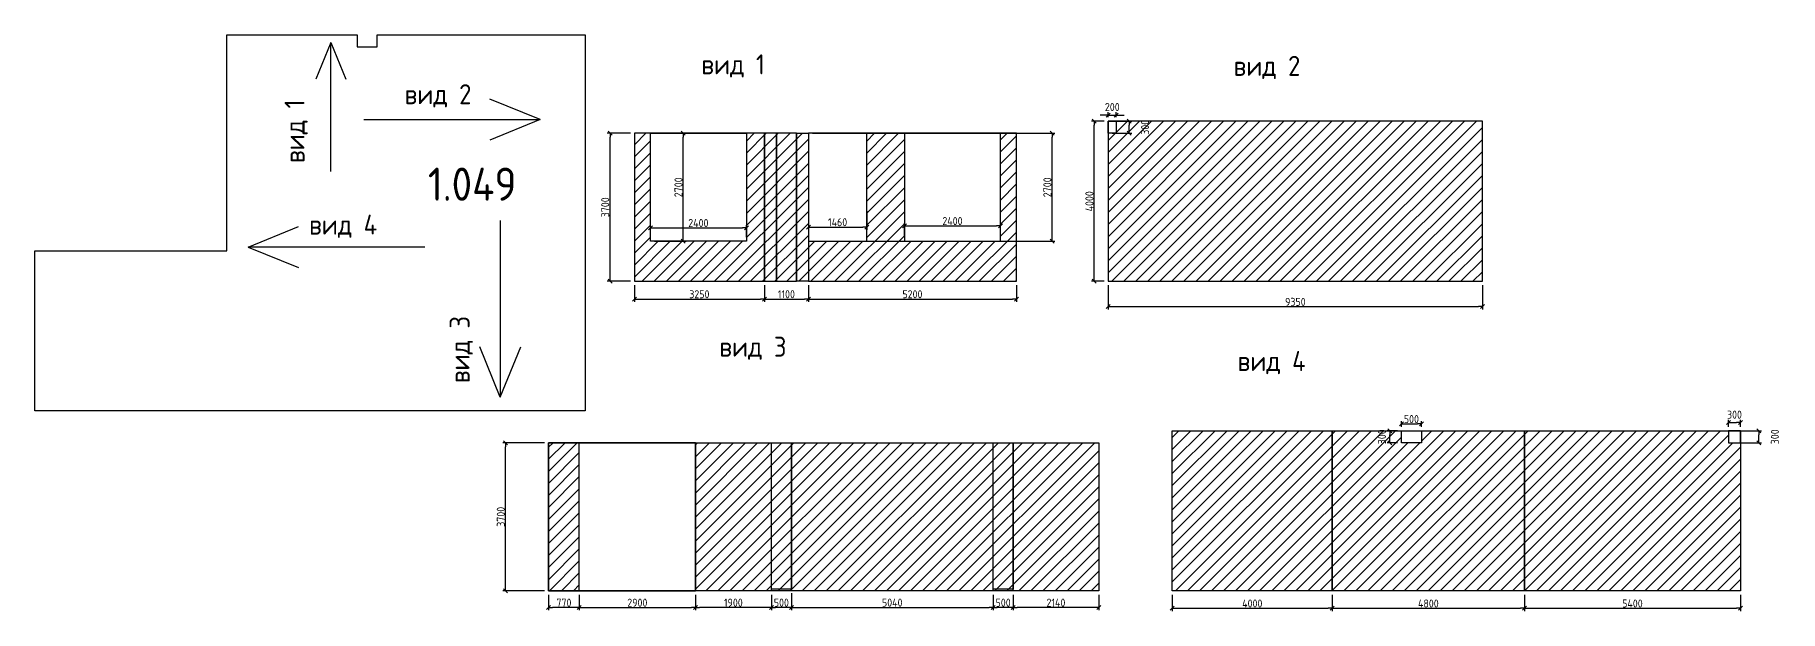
# Model space of a CAD drawing. Header units: millimetres. Extents: x -24360 to 609566, y -391049 to 148426.
# Drawn here: x 269808 to 313421, y -333320 to -318918 of the extents above; entities that cross this region are included whole.
import ezdxf

# ---------------------------------------------------------------- set-up
doc = ezdxf.new("R2010")
doc.units = ezdxf.units.MM
doc.layers.get('Defpoints').update_dxf_attribs({"color": 140})
for name, color, linetype, lineweight in [('осново', 7, 'Continuous', 30), ('Уголки', 1, 'Continuous', 30), ('Штриховка', 7, 'Continuous', 30)]:
    doc.layers.add(name, color=color, linetype=linetype, lineweight=lineweight)
doc.styles.add('СПДС', font='isocpeur.ttf', dxfattribs={"width": 0.9})
doc.dimstyles.new('Размера А3', dxfattribs={"dimtxt": 200, "dimasz": 100, "dimexe": 70, "dimexo": 100, "dimgap": 20, "dimtad": 1, "dimdec": 0, "dimrnd": 10, "dimzin": 0, "dimdsep": 46, "dimtxsty": 'СПДС', "dimblk": 'ARROWHEAD_6', "dimcen": 1, "dimclrd": 256, "dimclre": 256, "dimclrt": 256, "dimazin": 0, "dimtfac": 1, "dimtdec": 0, "dimtmove": 2, "dimatfit": 3, "dimfxl": 1, "dimtolj": 1, "dimtzin": 0, "dimarcsym": 0})

# ---------------------------------------------------------------- blocks, each defined once
blk = doc.blocks.new('ARROWHEAD_6')
at = {"color": 0, "linetype": 'Continuous'}
for p, q in [((0, 0), (-1, 0)), ((-0.5, -0.5), (0.5, 0.5))]:
    blk.add_line(p, q, dxfattribs=at)
blk = doc.blocks.new('*D900')
at = {"lineweight": -2, "transparency": 16777216}
for p, q in [((284688, -321377), (284110, -321377)), ((284180, -324977), (284180, -321477)), ((284688, -325077), (284110, -325077))]:
    blk.add_line(p, q, dxfattribs=at)
at = {"layer": 'Defpoints', "color": 0, "lineweight": 15, "transparency": 16777216}
for p in [(284180, -321377), (284788, -321377), (284788, -325077)]:
    blk.add_point(p, dxfattribs=at)
at = {"lineweight": -2, "transparency": 16777216, "xscale": 100, "yscale": 100, "zscale": 100}
for p, rotation in [((284180, -321377), 90), ((284180, -325077), 270)]:
    blk.add_blockref('ARROWHEAD_6', p, dxfattribs=dict(at, rotation=rotation))
at = {"transparency": 16777216, "insert": (284060, -323227), "char_height": 200, "attachment_point": 5, "rotation": 90, "style": 'СПДС'}
blk.add_mtext('\\A1;3700', dxfattribs=at)
blk = doc.blocks.new('*D901')
at = {"lineweight": -2, "transparency": 16777216}
for p, q in [((285188, -323977), (285188, -323670)), ((285288, -323740), (287488, -323740)), ((287588, -323977), (287588, -323670))]:
    blk.add_line(p, q, dxfattribs=at)
at = {"layer": 'Defpoints', "color": 0, "lineweight": 15, "transparency": 16777216}
for p in [(287588, -323740), (285188, -324077), (287588, -324077)]:
    blk.add_point(p, dxfattribs=at)
at = {"lineweight": -2, "transparency": 16777216, "xscale": 100, "yscale": 100, "zscale": 100, "rotation": 180}
blk.add_blockref('ARROWHEAD_6', (285188, -323740), dxfattribs=at)
at = {"lineweight": -2, "transparency": 16777216, "xscale": 100, "yscale": 100, "zscale": 100}
blk.add_blockref('ARROWHEAD_6', (287588, -323740), dxfattribs=at)
at = {"transparency": 16777216, "insert": (286388, -323620), "char_height": 200, "attachment_point": 5, "style": 'СПДС'}
blk.add_mtext('\\A1;2400', dxfattribs=at)
blk = doc.blocks.new('*D902')
at = {"lineweight": -2, "transparency": 16777216}
for p, q in [((285288, -321377), (286080, -321377)), ((286010, -323977), (286010, -321477)), ((285288, -324077), (286080, -324077))]:
    blk.add_line(p, q, dxfattribs=at)
at = {"layer": 'Defpoints', "color": 0, "lineweight": 15, "transparency": 16777216}
for p in [(285188, -321377), (286010, -321377), (285188, -324077)]:
    blk.add_point(p, dxfattribs=at)
at = {"lineweight": -2, "transparency": 16777216, "xscale": 100, "yscale": 100, "zscale": 100}
for p, rotation in [((286010, -321377), 90), ((286010, -324077), 270)]:
    blk.add_blockref('ARROWHEAD_6', p, dxfattribs=dict(at, rotation=rotation))
at = {"transparency": 16777216, "insert": (285890, -322727), "char_height": 200, "attachment_point": 5, "rotation": 90, "style": 'СПДС'}
blk.add_mtext('\\A1;2700', dxfattribs=at)
blk = doc.blocks.new('*D903')
at = {"lineweight": -2, "transparency": 16777216}
for p, q in [((289238, -321377), (295300, -321377)), ((295230, -323977), (295230, -321477)), ((289238, -324077), (295300, -324077))]:
    blk.add_line(p, q, dxfattribs=at)
at = {"layer": 'Defpoints', "color": 0, "lineweight": 15, "transparency": 16777216}
for p in [(289138, -321377), (295230, -321377), (289138, -324077)]:
    blk.add_point(p, dxfattribs=at)
at = {"lineweight": -2, "transparency": 16777216, "xscale": 100, "yscale": 100, "zscale": 100}
for p, rotation in [((295230, -321377), 90), ((295230, -324077), 270)]:
    blk.add_blockref('ARROWHEAD_6', p, dxfattribs=dict(at, rotation=rotation))
at = {"transparency": 16777216, "insert": (295110, -322727), "char_height": 200, "attachment_point": 5, "rotation": 90, "style": 'СПДС'}
blk.add_mtext('\\A1;2700', dxfattribs=at)
blk = doc.blocks.new('*D904')
at = {"lineweight": -2, "transparency": 16777216}
for p, q in [((289138, -323327), (289138, -323790)), ((290598, -323327), (290598, -323790)), ((289238, -323720), (290498, -323720))]:
    blk.add_line(p, q, dxfattribs=at)
at = {"layer": 'Defpoints', "color": 0, "lineweight": 15, "transparency": 16777216}
for p in [(289138, -323227), (290598, -323227), (290598, -323720)]:
    blk.add_point(p, dxfattribs=at)
at = {"lineweight": -2, "transparency": 16777216, "xscale": 100, "yscale": 100, "zscale": 100, "rotation": 180}
blk.add_blockref('ARROWHEAD_6', (289138, -323720), dxfattribs=at)
at = {"lineweight": -2, "transparency": 16777216, "xscale": 100, "yscale": 100, "zscale": 100}
blk.add_blockref('ARROWHEAD_6', (290598, -323720), dxfattribs=at)
at = {"transparency": 16777216, "insert": (289868, -323600), "char_height": 200, "attachment_point": 5, "style": 'СПДС'}
blk.add_mtext('\\A1;1460', dxfattribs=at)
blk = doc.blocks.new('*D905')
at = {"lineweight": -2, "transparency": 16777216}
for p, q in [((291538, -323977), (291538, -323620)), ((291638, -323690), (293838, -323690)), ((293938, -323977), (293938, -323620))]:
    blk.add_line(p, q, dxfattribs=at)
at = {"layer": 'Defpoints', "color": 0, "lineweight": 15, "transparency": 16777216}
for p in [(293938, -323690), (291538, -324077), (293938, -324077)]:
    blk.add_point(p, dxfattribs=at)
at = {"lineweight": -2, "transparency": 16777216, "xscale": 100, "yscale": 100, "zscale": 100, "rotation": 180}
blk.add_blockref('ARROWHEAD_6', (291538, -323690), dxfattribs=at)
at = {"lineweight": -2, "transparency": 16777216, "xscale": 100, "yscale": 100, "zscale": 100}
blk.add_blockref('ARROWHEAD_6', (293938, -323690), dxfattribs=at)
at = {"transparency": 16777216, "insert": (292738, -323570), "char_height": 200, "attachment_point": 5, "style": 'СПДС'}
blk.add_mtext('\\A1;2400', dxfattribs=at)
blk = doc.blocks.new('*D906')
at = {"lineweight": -2, "transparency": 16777216}
for p, q in [((284788, -325177), (284788, -325590)), ((288038, -325177), (288038, -325590)), ((284888, -325520), (287938, -325520))]:
    blk.add_line(p, q, dxfattribs=at)
at = {"layer": 'Defpoints', "color": 0, "lineweight": 15, "transparency": 16777216}
for p in [(284788, -325077), (288038, -325077), (288038, -325520)]:
    blk.add_point(p, dxfattribs=at)
at = {"lineweight": -2, "transparency": 16777216, "xscale": 100, "yscale": 100, "zscale": 100, "rotation": 180}
blk.add_blockref('ARROWHEAD_6', (284788, -325520), dxfattribs=at)
at = {"lineweight": -2, "transparency": 16777216, "xscale": 100, "yscale": 100, "zscale": 100}
blk.add_blockref('ARROWHEAD_6', (288038, -325520), dxfattribs=at)
at = {"transparency": 16777216, "insert": (286413, -325400), "char_height": 200, "attachment_point": 5, "style": 'СПДС'}
blk.add_mtext('\\A1;3250', dxfattribs=at)
blk = doc.blocks.new('*D907')
at = {"lineweight": -2, "transparency": 16777216}
for p, q in [((288038, -325177), (288038, -325590)), ((289138, -325177), (289138, -325590)), ((288138, -325520), (289038, -325520))]:
    blk.add_line(p, q, dxfattribs=at)
at = {"layer": 'Defpoints', "color": 0, "lineweight": 15, "transparency": 16777216}
for p in [(288038, -325077), (289138, -325077), (289138, -325520)]:
    blk.add_point(p, dxfattribs=at)
at = {"lineweight": -2, "transparency": 16777216, "xscale": 100, "yscale": 100, "zscale": 100, "rotation": 180}
blk.add_blockref('ARROWHEAD_6', (288038, -325520), dxfattribs=at)
at = {"lineweight": -2, "transparency": 16777216, "xscale": 100, "yscale": 100, "zscale": 100}
blk.add_blockref('ARROWHEAD_6', (289138, -325520), dxfattribs=at)
at = {"transparency": 16777216, "insert": (288588, -325400), "char_height": 200, "attachment_point": 5, "style": 'СПДС'}
blk.add_mtext('\\A1;1100', dxfattribs=at)
blk = doc.blocks.new('*D908')
at = {"lineweight": -2, "transparency": 16777216}
for p, q in [((289138, -325177), (289138, -325590)), ((294338, -325177), (294338, -325590)), ((289238, -325520), (294238, -325520))]:
    blk.add_line(p, q, dxfattribs=at)
at = {"layer": 'Defpoints', "color": 0, "lineweight": 15, "transparency": 16777216}
for p in [(289138, -325077), (294338, -325077), (294338, -325520)]:
    blk.add_point(p, dxfattribs=at)
at = {"lineweight": -2, "transparency": 16777216, "xscale": 100, "yscale": 100, "zscale": 100, "rotation": 180}
blk.add_blockref('ARROWHEAD_6', (289138, -325520), dxfattribs=at)
at = {"lineweight": -2, "transparency": 16777216, "xscale": 100, "yscale": 100, "zscale": 100}
blk.add_blockref('ARROWHEAD_6', (294338, -325520), dxfattribs=at)
at = {"transparency": 16777216, "insert": (291738, -325400), "char_height": 200, "attachment_point": 5, "style": 'СПДС'}
blk.add_mtext('\\A1;5200', dxfattribs=at)
blk = doc.blocks.new('*D909')
at = {"lineweight": -2, "transparency": 16777216}
for p, q in [((296532, -321077), (296210, -321077)), ((296280, -324977), (296280, -321177)), ((296532, -325077), (296210, -325077))]:
    blk.add_line(p, q, dxfattribs=at)
at = {"layer": 'Defpoints', "color": 0, "lineweight": 15, "transparency": 16777216}
for p in [(296280, -321077), (296632, -321077), (296632, -325077)]:
    blk.add_point(p, dxfattribs=at)
at = {"lineweight": -2, "transparency": 16777216, "xscale": 100, "yscale": 100, "zscale": 100}
for p, rotation in [((296280, -321077), 90), ((296280, -325077), 270)]:
    blk.add_blockref('ARROWHEAD_6', p, dxfattribs=dict(at, rotation=rotation))
at = {"transparency": 16777216, "insert": (296160, -323077), "char_height": 200, "attachment_point": 5, "rotation": 90, "style": 'СПДС'}
blk.add_mtext('\\A1;4000', dxfattribs=at)
blk = doc.blocks.new('*D910')
at = {"lineweight": -2, "transparency": 16777216}
for p, q in [((296732, -321077), (297220, -321077)), ((296732, -321377), (297220, -321377)), ((297150, -321277), (297150, -321177))]:
    blk.add_line(p, q, dxfattribs=at)
at = {"layer": 'Defpoints', "color": 0, "lineweight": 15, "transparency": 16777216}
for p in [(296632, -321077), (296632, -321377), (297150, -321077)]:
    blk.add_point(p, dxfattribs=at)
at = {"lineweight": -2, "transparency": 16777216, "xscale": 100, "yscale": 100, "zscale": 100}
for p, rotation in [((297150, -321077), 90), ((297150, -321377), 270)]:
    blk.add_blockref('ARROWHEAD_6', p, dxfattribs=dict(at, rotation=rotation))
at = {"transparency": 16777216, "insert": (297550, -321227), "char_height": 200, "attachment_point": 5, "rotation": 90, "style": 'СПДС'}
blk.add_mtext('\\A1;300', dxfattribs=at)
blk = doc.blocks.new('*D911')
at = {"lineweight": -2, "transparency": 16777216}
for p, q in [((296532, -320920), (296432, -320920)), ((296632, -320977), (296632, -320850)), ((296632, -320920), (296832, -320920)), ((296832, -320977), (296832, -320850)), ((296932, -320920), (297032, -320920))]:
    blk.add_line(p, q, dxfattribs=at)
at = {"layer": 'Defpoints', "color": 0, "lineweight": 15, "transparency": 16777216}
for p in [(296832, -320920), (296632, -321077), (296832, -321077)]:
    blk.add_point(p, dxfattribs=at)
at = {"lineweight": -2, "transparency": 16777216, "xscale": 100, "yscale": 100, "zscale": 100}
blk.add_blockref('ARROWHEAD_6', (296632, -320920), dxfattribs=at)
at = {"lineweight": -2, "transparency": 16777216, "xscale": 100, "yscale": 100, "zscale": 100, "rotation": 180}
blk.add_blockref('ARROWHEAD_6', (296832, -320920), dxfattribs=at)
at = {"transparency": 16777216, "insert": (296732, -320720), "char_height": 200, "attachment_point": 5, "style": 'СПДС'}
blk.add_mtext('\\A1;200', dxfattribs=at)
blk = doc.blocks.new('*D912')
at = {"lineweight": -2, "transparency": 16777216}
for p, q in [((282543, -329113), (281500, -329113)), ((281570, -332713), (281570, -329213)), ((282543, -332813), (281500, -332813))]:
    blk.add_line(p, q, dxfattribs=at)
at = {"layer": 'Defpoints', "color": 0, "lineweight": 15, "transparency": 16777216}
for p in [(281570, -329113), (282643, -329113), (282643, -332813)]:
    blk.add_point(p, dxfattribs=at)
at = {"lineweight": -2, "transparency": 16777216, "xscale": 100, "yscale": 100, "zscale": 100}
for p, rotation in [((281570, -329113), 90), ((281570, -332813), 270)]:
    blk.add_blockref('ARROWHEAD_6', p, dxfattribs=dict(at, rotation=rotation))
at = {"transparency": 16777216, "insert": (281450, -330963), "char_height": 200, "attachment_point": 5, "rotation": 90, "style": 'СПДС'}
blk.add_mtext('\\A1;3700', dxfattribs=at)
blk = doc.blocks.new('*D913')
at = {"lineweight": -2, "transparency": 16777216}
for p, q in [((296632, -325177), (296632, -325780)), ((305982, -325177), (305982, -325780)), ((296732, -325710), (305882, -325710))]:
    blk.add_line(p, q, dxfattribs=at)
at = {"layer": 'Defpoints', "color": 0, "lineweight": 15, "transparency": 16777216}
for p in [(296632, -325077), (305982, -325077), (305982, -325710)]:
    blk.add_point(p, dxfattribs=at)
at = {"lineweight": -2, "transparency": 16777216, "xscale": 100, "yscale": 100, "zscale": 100, "rotation": 180}
blk.add_blockref('ARROWHEAD_6', (296632, -325710), dxfattribs=at)
at = {"lineweight": -2, "transparency": 16777216, "xscale": 100, "yscale": 100, "zscale": 100}
blk.add_blockref('ARROWHEAD_6', (305982, -325710), dxfattribs=at)
at = {"transparency": 16777216, "insert": (301307, -325590), "char_height": 200, "attachment_point": 5, "style": 'СПДС'}
blk.add_mtext('\\A1;9350', dxfattribs=at)
blk = doc.blocks.new('*D914')
at = {"lineweight": -2, "transparency": 16777216}
for p, q in [((282643, -332913), (282643, -333300)), ((283413, -332913), (283413, -333300)), ((283313, -333230), (282743, -333230))]:
    blk.add_line(p, q, dxfattribs=at)
at = {"layer": 'Defpoints', "color": 0, "lineweight": 15, "transparency": 16777216}
for p in [(282643, -332813), (283413, -332813), (282643, -333230)]:
    blk.add_point(p, dxfattribs=at)
at = {"lineweight": -2, "transparency": 16777216, "xscale": 100, "yscale": 100, "zscale": 100, "rotation": 180}
blk.add_blockref('ARROWHEAD_6', (282643, -333230), dxfattribs=at)
at = {"lineweight": -2, "transparency": 16777216, "xscale": 100, "yscale": 100, "zscale": 100}
blk.add_blockref('ARROWHEAD_6', (283413, -333230), dxfattribs=at)
at = {"transparency": 16777216, "insert": (283028, -333110), "char_height": 200, "attachment_point": 5, "style": 'СПДС'}
blk.add_mtext('\\A1;770', dxfattribs=at)
blk = doc.blocks.new('*D915')
at = {"lineweight": -2, "transparency": 16777216}
for p, q in [((283413, -332913), (283413, -333300)), ((286313, -332913), (286313, -333300)), ((283513, -333230), (286213, -333230))]:
    blk.add_line(p, q, dxfattribs=at)
at = {"layer": 'Defpoints', "color": 0, "lineweight": 15, "transparency": 16777216}
for p in [(283413, -332813), (286313, -332813), (286313, -333230)]:
    blk.add_point(p, dxfattribs=at)
at = {"lineweight": -2, "transparency": 16777216, "xscale": 100, "yscale": 100, "zscale": 100, "rotation": 180}
blk.add_blockref('ARROWHEAD_6', (283413, -333230), dxfattribs=at)
at = {"lineweight": -2, "transparency": 16777216, "xscale": 100, "yscale": 100, "zscale": 100}
blk.add_blockref('ARROWHEAD_6', (286313, -333230), dxfattribs=at)
at = {"transparency": 16777216, "insert": (284863, -333110), "char_height": 200, "attachment_point": 5, "style": 'СПДС'}
blk.add_mtext('\\A1;2900', dxfattribs=at)
blk = doc.blocks.new('*D916')
at = {"lineweight": -2, "transparency": 16777216}
for p, q in [((286313, -332913), (286313, -333299)), ((288212, -332913), (288212, -333299)), ((288112, -333229), (286413, -333229))]:
    blk.add_line(p, q, dxfattribs=at)
at = {"layer": 'Defpoints', "color": 0, "lineweight": 15, "transparency": 16777216}
for p in [(286313, -332813), (288212, -332813), (286313, -333229)]:
    blk.add_point(p, dxfattribs=at)
at = {"lineweight": -2, "transparency": 16777216, "xscale": 100, "yscale": 100, "zscale": 100, "rotation": 180}
blk.add_blockref('ARROWHEAD_6', (286313, -333229), dxfattribs=at)
at = {"lineweight": -2, "transparency": 16777216, "xscale": 100, "yscale": 100, "zscale": 100}
blk.add_blockref('ARROWHEAD_6', (288212, -333229), dxfattribs=at)
at = {"transparency": 16777216, "insert": (287263, -333109), "char_height": 200, "attachment_point": 5, "style": 'СПДС'}
blk.add_mtext('\\A1;1900', dxfattribs=at)
blk = doc.blocks.new('*D917')
at = {"lineweight": -2, "transparency": 16777216}
for p, q in [((288212, -332913), (288212, -333299)), ((288712, -332870), (288712, -333299)), ((288612, -333229), (288312, -333229))]:
    blk.add_line(p, q, dxfattribs=at)
at = {"layer": 'Defpoints', "color": 0, "lineweight": 15, "transparency": 16777216}
for p in [(288712, -332770), (288212, -332813), (288212, -333229)]:
    blk.add_point(p, dxfattribs=at)
at = {"lineweight": -2, "transparency": 16777216, "xscale": 100, "yscale": 100, "zscale": 100, "rotation": 180}
blk.add_blockref('ARROWHEAD_6', (288212, -333229), dxfattribs=at)
at = {"lineweight": -2, "transparency": 16777216, "xscale": 100, "yscale": 100, "zscale": 100}
blk.add_blockref('ARROWHEAD_6', (288712, -333229), dxfattribs=at)
at = {"transparency": 16777216, "insert": (288462, -333109), "char_height": 200, "attachment_point": 5, "style": 'СПДС'}
blk.add_mtext('\\A1;500', dxfattribs=at)
blk = doc.blocks.new('*D918')
at = {"lineweight": -2, "transparency": 16777216}
for p, q in [((288712, -332913), (288712, -333298)), ((293754, -332913), (293754, -333298)), ((288812, -333228), (293654, -333228))]:
    blk.add_line(p, q, dxfattribs=at)
at = {"layer": 'Defpoints', "color": 0, "lineweight": 15, "transparency": 16777216}
for p in [(288712, -332813), (293754, -332813), (293754, -333228)]:
    blk.add_point(p, dxfattribs=at)
at = {"lineweight": -2, "transparency": 16777216, "xscale": 100, "yscale": 100, "zscale": 100, "rotation": 180}
blk.add_blockref('ARROWHEAD_6', (288712, -333228), dxfattribs=at)
at = {"lineweight": -2, "transparency": 16777216, "xscale": 100, "yscale": 100, "zscale": 100}
blk.add_blockref('ARROWHEAD_6', (293754, -333228), dxfattribs=at)
at = {"transparency": 16777216, "insert": (291233, -333108), "char_height": 200, "attachment_point": 5, "style": 'СПДС'}
blk.add_mtext('\\A1;5040', dxfattribs=at)
blk = doc.blocks.new('*D919')
at = {"lineweight": -2, "transparency": 16777216}
for p, q in [((293754, -332913), (293754, -333299)), ((294254, -332913), (294254, -333299)), ((294154, -333229), (293854, -333229))]:
    blk.add_line(p, q, dxfattribs=at)
at = {"layer": 'Defpoints', "color": 0, "lineweight": 15, "transparency": 16777216}
for p in [(293754, -332813), (294254, -332813), (293754, -333229)]:
    blk.add_point(p, dxfattribs=at)
at = {"lineweight": -2, "transparency": 16777216, "xscale": 100, "yscale": 100, "zscale": 100, "rotation": 180}
blk.add_blockref('ARROWHEAD_6', (293754, -333229), dxfattribs=at)
at = {"lineweight": -2, "transparency": 16777216, "xscale": 100, "yscale": 100, "zscale": 100}
blk.add_blockref('ARROWHEAD_6', (294254, -333229), dxfattribs=at)
at = {"transparency": 16777216, "insert": (294004, -333109), "char_height": 200, "attachment_point": 5, "style": 'СПДС'}
blk.add_mtext('\\A1;500', dxfattribs=at)
blk = doc.blocks.new('*D920')
at = {"lineweight": -2, "transparency": 16777216}
for p, q in [((294254, -332913), (294254, -333299)), ((296393, -332913), (296393, -333299)), ((296293, -333229), (294354, -333229))]:
    blk.add_line(p, q, dxfattribs=at)
at = {"layer": 'Defpoints', "color": 0, "lineweight": 15, "transparency": 16777216}
for p in [(294254, -332813), (296393, -332813), (294254, -333229)]:
    blk.add_point(p, dxfattribs=at)
at = {"lineweight": -2, "transparency": 16777216, "xscale": 100, "yscale": 100, "zscale": 100, "rotation": 180}
blk.add_blockref('ARROWHEAD_6', (294254, -333229), dxfattribs=at)
at = {"lineweight": -2, "transparency": 16777216, "xscale": 100, "yscale": 100, "zscale": 100}
blk.add_blockref('ARROWHEAD_6', (296393, -333229), dxfattribs=at)
at = {"transparency": 16777216, "insert": (295324, -333109), "char_height": 200, "attachment_point": 5, "style": 'СПДС'}
blk.add_mtext('\\A1;2140', dxfattribs=at)
blk = doc.blocks.new('*D921')
at = {"lineweight": -2, "transparency": 16777216}
for p, q in [((298231, -332913), (298231, -333320)), ((302231, -332913), (302231, -333320)), ((298331, -333250), (302131, -333250))]:
    blk.add_line(p, q, dxfattribs=at)
at = {"layer": 'Defpoints', "color": 0, "lineweight": 15, "transparency": 16777216}
for p in [(298231, -332813), (302231, -332813), (302231, -333250)]:
    blk.add_point(p, dxfattribs=at)
at = {"lineweight": -2, "transparency": 16777216, "xscale": 100, "yscale": 100, "zscale": 100, "rotation": 180}
blk.add_blockref('ARROWHEAD_6', (298231, -333250), dxfattribs=at)
at = {"lineweight": -2, "transparency": 16777216, "xscale": 100, "yscale": 100, "zscale": 100}
blk.add_blockref('ARROWHEAD_6', (302231, -333250), dxfattribs=at)
at = {"transparency": 16777216, "insert": (300231, -333130), "char_height": 200, "attachment_point": 5, "style": 'СПДС'}
blk.add_mtext('\\A1;4000', dxfattribs=at)
blk = doc.blocks.new('*D922')
at = {"lineweight": -2, "transparency": 16777216}
for p, q in [((303857, -328813), (303600, -328813)), ((303857, -329113), (303600, -329113)), ((303670, -329013), (303670, -328913))]:
    blk.add_line(p, q, dxfattribs=at)
at = {"layer": 'Defpoints', "color": 0, "lineweight": 15, "transparency": 16777216}
for p in [(303670, -328813), (303957, -328813), (303957, -329113)]:
    blk.add_point(p, dxfattribs=at)
at = {"lineweight": -2, "transparency": 16777216, "xscale": 100, "yscale": 100, "zscale": 100}
for p, rotation in [((303670, -328813), 90), ((303670, -329113), 270)]:
    blk.add_blockref('ARROWHEAD_6', p, dxfattribs=dict(at, rotation=rotation))
at = {"transparency": 16777216, "insert": (303470, -328963), "char_height": 200, "attachment_point": 5, "rotation": 90, "style": 'СПДС'}
blk.add_mtext('\\A1;300', dxfattribs=at)
blk = doc.blocks.new('*D923')
at = {"lineweight": -2, "transparency": 16777216}
for p, q in [((303957, -328713), (303957, -328570)), ((304057, -328640), (304357, -328640)), ((304457, -328713), (304457, -328570))]:
    blk.add_line(p, q, dxfattribs=at)
at = {"layer": 'Defpoints', "color": 0, "lineweight": 15, "transparency": 16777216}
for p in [(303957, -328813), (304457, -328640), (304457, -328813)]:
    blk.add_point(p, dxfattribs=at)
at = {"lineweight": -2, "transparency": 16777216, "xscale": 100, "yscale": 100, "zscale": 100, "rotation": 180}
blk.add_blockref('ARROWHEAD_6', (303957, -328640), dxfattribs=at)
at = {"lineweight": -2, "transparency": 16777216, "xscale": 100, "yscale": 100, "zscale": 100}
blk.add_blockref('ARROWHEAD_6', (304457, -328640), dxfattribs=at)
at = {"transparency": 16777216, "insert": (304207, -328520), "char_height": 200, "attachment_point": 5, "style": 'СПДС'}
blk.add_mtext('\\A1;500', dxfattribs=at)
blk = doc.blocks.new('*D924')
at = {"lineweight": -2, "transparency": 16777216}
for p, q in [((312231, -328813), (312960, -328813)), ((312231, -329113), (312960, -329113)), ((312890, -329013), (312890, -328913))]:
    blk.add_line(p, q, dxfattribs=at)
at = {"layer": 'Defpoints', "color": 0, "lineweight": 15, "transparency": 16777216}
for p in [(312131, -328813), (312890, -328813), (312131, -329113)]:
    blk.add_point(p, dxfattribs=at)
at = {"lineweight": -2, "transparency": 16777216, "xscale": 100, "yscale": 100, "zscale": 100}
for p, rotation in [((312890, -328813), 90), ((312890, -329113), 270)]:
    blk.add_blockref('ARROWHEAD_6', p, dxfattribs=dict(at, rotation=rotation))
at = {"transparency": 16777216, "insert": (313290, -328963), "char_height": 200, "attachment_point": 5, "rotation": 90, "style": 'СПДС'}
blk.add_mtext('\\A1;300', dxfattribs=at)
blk = doc.blocks.new('*D925')
at = {"lineweight": -2, "transparency": 16777216}
for p, q in [((312131, -328713), (312131, -328540)), ((312231, -328610), (312331, -328610)), ((312431, -328713), (312431, -328540))]:
    blk.add_line(p, q, dxfattribs=at)
at = {"layer": 'Defpoints', "color": 0, "lineweight": 15, "transparency": 16777216}
for p in [(312131, -328813), (312431, -328610), (312431, -328813)]:
    blk.add_point(p, dxfattribs=at)
at = {"lineweight": -2, "transparency": 16777216, "xscale": 100, "yscale": 100, "zscale": 100, "rotation": 180}
blk.add_blockref('ARROWHEAD_6', (312131, -328610), dxfattribs=at)
at = {"lineweight": -2, "transparency": 16777216, "xscale": 100, "yscale": 100, "zscale": 100}
blk.add_blockref('ARROWHEAD_6', (312431, -328610), dxfattribs=at)
at = {"transparency": 16777216, "insert": (312281, -328410), "char_height": 200, "attachment_point": 5, "style": 'СПДС'}
blk.add_mtext('\\A1;300', dxfattribs=at)
blk = doc.blocks.new('*D926')
at = {"lineweight": -2, "transparency": 16777216}
for p, q in [((302231, -332913), (302231, -333320)), ((307031, -332913), (307031, -333320)), ((302331, -333250), (306931, -333250))]:
    blk.add_line(p, q, dxfattribs=at)
at = {"layer": 'Defpoints', "color": 0, "lineweight": 15, "transparency": 16777216}
for p in [(302231, -332813), (307031, -332813), (307031, -333250)]:
    blk.add_point(p, dxfattribs=at)
at = {"lineweight": -2, "transparency": 16777216, "xscale": 100, "yscale": 100, "zscale": 100, "rotation": 180}
blk.add_blockref('ARROWHEAD_6', (302231, -333250), dxfattribs=at)
at = {"lineweight": -2, "transparency": 16777216, "xscale": 100, "yscale": 100, "zscale": 100}
blk.add_blockref('ARROWHEAD_6', (307031, -333250), dxfattribs=at)
at = {"transparency": 16777216, "insert": (304631, -333130), "char_height": 200, "attachment_point": 5, "style": 'СПДС'}
blk.add_mtext('\\A1;4800', dxfattribs=at)
blk = doc.blocks.new('*D927')
at = {"lineweight": -2, "transparency": 16777216}
for p, q in [((307031, -332913), (307031, -333320)), ((312431, -332913), (312431, -333320)), ((307131, -333250), (312331, -333250))]:
    blk.add_line(p, q, dxfattribs=at)
at = {"layer": 'Defpoints', "color": 0, "lineweight": 15, "transparency": 16777216}
for p in [(307031, -332813), (312431, -332813), (312431, -333250)]:
    blk.add_point(p, dxfattribs=at)
at = {"lineweight": -2, "transparency": 16777216, "xscale": 100, "yscale": 100, "zscale": 100, "rotation": 180}
blk.add_blockref('ARROWHEAD_6', (307031, -333250), dxfattribs=at)
at = {"lineweight": -2, "transparency": 16777216, "xscale": 100, "yscale": 100, "zscale": 100}
blk.add_blockref('ARROWHEAD_6', (312431, -333250), dxfattribs=at)
at = {"transparency": 16777216, "insert": (309731, -333130), "char_height": 200, "attachment_point": 5, "style": 'СПДС'}
blk.add_mtext('\\A1;5400', dxfattribs=at)

msp = doc.modelspace()

# ---------------------------------------------------------------- hatches: boundary and pattern name
at = {"layer": 'Штриховка'}
h = msp.add_hatch(dxfattribs=at)
h.set_pattern_fill('ANSI31', color=3, scale=67)
h.set_pattern_definition([(45, (0, -132331.7), (-150.41929, 150.41929), [])])
h.paths.add_polyline_path([(288038.031, -321377.258), (287588.031, -321377.258), (287588.031, -324077.258), (285188.031, -324077.258), (285188.031, -321377.258), (284788.031, -321377.258), (284788.031, -325077.258), (288038.031, -325077.258)])
h.paths.add_polyline_path([(288338.031, -321377.258), (288038.031, -321377.258), (288038.031, -325077.258), (288338.031, -325077.258)])
h.paths.add_polyline_path([(288838.031, -321377.258), (288338.031, -321377.258), (288338.031, -325077.258), (288838.031, -325077.258)])
h.paths.add_polyline_path([(289138.031, -321377.258), (288838.031, -321377.258), (288838.031, -325077.258), (289138.031, -325077.258)])
h.paths.add_polyline_path([(294338.031, -321377.258), (293938.031, -321377.258), (293938.031, -324077.258), (291538.031, -324077.258), (291538.031, -321377.258), (290598.031, -321377.258), (290598.031, -324077.258), (289138.031, -324077.258), (289138.031, -325077.258), (294338.031, -325077.258)])
h.paths.add_polyline_path([(305981.652, -321077.258), (296831.652, -321077.258), (296831.652, -321377.258), (296631.652, -321377.258), (296631.652, -325077.258), (305981.652, -325077.258)])
h.paths.add_polyline_path([(283413.126, -329112.908), (282643.126, -329112.908), (282643.126, -332812.908), (283413.126, -332812.908)])
h.paths.add_polyline_path([(296393.126, -329112.908), (286313.126, -329112.908), (286313.126, -332812.908), (296393.126, -332812.908)])
h.paths.add_polyline_path([(302230.568, -328812.908), (298230.568, -328812.908), (298230.568, -332812.908), (302230.568, -332812.908)])
h.paths.add_polyline_path([(307030.568, -328812.908), (304457.007, -328812.908), (304457.007, -329112.908), (303957.007, -329112.908), (303957.007, -328812.908), (302230.568, -328812.908), (302230.568, -332812.908), (307030.568, -332812.908)])
h.paths.add_polyline_path([(312430.568, -329112.908), (312130.568, -329112.908), (312130.568, -328812.908), (307030.568, -328812.908), (307030.568, -332812.908), (312430.568, -332812.908)])

# ---------------------------------------------------------------- linework, layer by layer
at = {"layer": 'осново'}
for points in [[(277203.075, -319108.504), (276828.057, -320027.481)], [(277203.075, -322328.613), (277203.075, -319108.504)], [(277203.075, -319108.504), (277578.092, -320027.481)], [(282438.542, -321035.171), (281179.951, -320521.564)], [(278028.422, -321035.171), (282438.542, -321035.171)], [(282438.542, -321035.171), (281179.951, -321548.778)], [(281437.949, -323559.547), (281437.949, -327969.667)], [(275138.837, -324220.491), (276397.428, -323706.884)], [(279548.958, -324220.491), (275138.837, -324220.491)], [(275138.837, -324220.491), (276397.428, -324734.098)], [(281437.949, -327969.667), (280924.342, -326711.076)], [(281437.949, -327969.667), (281951.556, -326711.076)]]:
    msp.add_lwpolyline(points, dxfattribs=at)
at = {"layer": 'Уголки'}
for points in [[(288338.031, -325077.258), (288338.031, -321377.258)], [(288838.031, -321377.258), (288838.031, -325077.258)], [(307030.568, -332812.908), (307030.568, -328812.908)], [(288212.295, -332812.908), (288212.295, -329112.908)], [(288712.295, -332812.908), (288712.295, -329112.908)], [(293753.936, -332812.908), (293753.936, -329112.908)], [(294253.936, -332812.908), (294253.936, -329112.908)]]:
    msp.add_lwpolyline(points, dxfattribs=at)
at = {"layer": 'Штриховка'}
for points in [[(269807.702, -328317.839), (269807.702, -324317.839), (274607.702, -324317.839), (274607.702, -318917.839), (277857.702, -318917.839), (277857.702, -319217.839), (278357.702, -319217.839), (278357.702, -318917.839), (283557.702, -318917.839), (283557.702, -328267.839), (283557.702, -328317.839)], [(284788.031, -325077.258), (288038.031, -325077.258), (288038.031, -321377.258), (284788.031, -321377.258)], [(287588.031, -324077.258), (285188.031, -324077.258), (285188.031, -321377.258), (287588.031, -321377.258)], [(288038.031, -325077.258), (288338.031, -325077.258), (288338.031, -321377.258), (288038.031, -321377.258)], [(288338.031, -325077.258), (288838.031, -325077.258), (288838.031, -321377.258), (288338.031, -321377.258)], [(288838.031, -321377.258), (289138.031, -321377.258), (289138.031, -325077.258), (288838.031, -325077.258)], [(289138.031, -325077.258), (294338.031, -325077.258), (294338.031, -321377.258), (289138.031, -321377.258)], [(289138.031, -324077.258), (290598.031, -324077.258), (290598.031, -321377.258), (289138.031, -321377.258)], [(291538.031, -324077.258), (293938.031, -324077.258), (293938.031, -321377.258), (291538.031, -321377.258)], [(296631.652, -321077.258), (296831.652, -321077.258), (296831.652, -321377.258), (296631.652, -321377.258)], [(296631.652, -325077.258), (305981.652, -325077.258), (305981.652, -321077.258), (296631.652, -321077.258)], [(298230.568, -332812.908), (298230.568, -328812.908), (302230.568, -328812.908), (302230.568, -332812.908)], [(307030.568, -332812.908), (302230.568, -332812.908), (302230.568, -328812.908), (307030.568, -328812.908)], [(303957.007, -328812.908), (304457.007, -328812.908), (304457.007, -329112.908), (303957.007, -329112.908)], [(307030.568, -332812.908), (307030.568, -328812.908), (312430.568, -328812.908), (312430.568, -332812.908)], [(312430.568, -328812.908), (312130.568, -328812.908), (312130.568, -329112.908), (312430.568, -329112.908)], [(282643.126, -329112.908), (296393.126, -329112.908), (296393.126, -332812.908), (282643.126, -332812.908)], [(282643.126, -332812.908), (286313.126, -332812.908), (286313.126, -329112.908), (282643.126, -329112.908)], [(286313.126, -332812.908), (283413.126, -332812.908), (283413.126, -329112.908), (286313.126, -329112.908)], [(288212.295, -329112.908), (288712.295, -329112.908), (288712.295, -332769.794), (288212.295, -332769.794)], [(293753.936, -329112.908), (294253.936, -329112.908), (294253.936, -332769.794), (293753.936, -332769.794)]]:
    msp.add_lwpolyline(points, close=True, dxfattribs=at)

# ---------------------------------------------------------------- texts
at = {"layer": 'осново', "attachment_point": 1, "style": 'СПДС'}
for s, width, gutter_width, insert, char_height in [('вид 1', 3371.81454, 1678.372, (286462.483, -319403.55), 500), ('вид 2', 3371.81454, 1678.372, (299761.77, -319441.411), 500), ('вид 2', 3371.81454, 1678.372, (279045.995, -320150.039), 500), ('1.049', 3063.81716, 4144.304, (279628.868, -322234.496), 828.8607), ('вид 4', 2769.04063, 1678.372, (276659.976, -323409.251), 500), ('вид 3', 3371.81454, 1678.372, (286911.652, -326461.025), 500), ('вид 4', 2769.04063, 1678.372, (299862.619, -326819.181), 500)]:
    msp.add_mtext_dynamic_manual_height_columns(s, width=width, gutter_width=gutter_width, heights=[0], dxfattribs=dict(at, insert=insert, char_height=char_height))
at = {"layer": 'осново', "char_height": 500, "attachment_point": 1, "rotation": 90, "style": 'СПДС'}
for s, insert in [('вид 1', (276046.782, -322119.821)), ('вид 3', (280171.968, -327623.157))]:
    msp.add_mtext_dynamic_manual_height_columns(s, width=3371.81454, gutter_width=1678.372, heights=[0], dxfattribs=dict(at, insert=insert))

# ---------------------------------------------------------------- dimensions: what is measured, and where the dimension line sits
for base, p1, p2, picture, middle in [((296831.652, -320920), (296631.652, -321077.258), (296831.652, -321077.258), '*D911', (296731.652, -320720)), ((287588.031, -323740), (285188.031, -324077.258), (287588.031, -324077.258), '*D901', (286388.031, -323620)), ((290598.031, -323720), (289138.031, -323227.258), (290598.031, -323227.258), '*D904', (289868.031, -323600)), ((293938.031, -323690), (291538.031, -324077.258), (293938.031, -324077.258), '*D905', (292738.031, -323570)), ((288038.031, -325520), (284788.031, -325077.258), (288038.031, -325077.258), '*D906', (286413.031, -325400)), ((289138.031, -325520), (288038.031, -325077.258), (289138.031, -325077.258), '*D907', (288588.031, -325400)), ((294338.031, -325520), (289138.031, -325077.258), (294338.031, -325077.258), '*D908', (291738.031, -325400)), ((305981.652, -325710), (296631.652, -325077.258), (305981.652, -325077.258), '*D913', (301306.652, -325590)), ((304457.007, -328640), (303957.007, -328812.908), (304457.007, -328812.908), '*D923', (304207.007, -328520)), ((312430.568, -328610), (312130.568, -328812.908), (312430.568, -328812.908), '*D925', (312280.568, -328410)), ((288212.295, -333228.86), (288712.295, -332769.794), (288212.295, -332812.908), '*D917', (288462.295, -333108.86)), ((282643.126, -333230), (283413.126, -332812.908), (282643.126, -332812.908), '*D914', (283028.126, -333110)), ((286313.126, -333229.62), (283413.126, -332812.908), (286313.126, -332812.908), '*D915', (284863.126, -333109.62)), ((286313.126, -333229.24), (288212.295, -332812.908), (286313.126, -332812.908), '*D916', (287262.71, -333109.24)), ((293753.936, -333228.48), (288712.295, -332812.908), (293753.936, -332812.908), '*D918', (291233.115, -333108.48)), ((293753.936, -333228.86), (294253.936, -332812.908), (293753.936, -332812.908), '*D919', (294003.936, -333108.86)), ((294253.936, -333228.86), (296393.126, -332812.908), (294253.936, -332812.908), '*D920', (295323.531, -333108.86)), ((302230.568, -333250), (298230.568, -332812.908), (302230.568, -332812.908), '*D921', (300230.568, -333130)), ((307030.568, -333250), (302230.568, -332812.908), (307030.568, -332812.908), '*D926', (304630.568, -333130)), ((312430.568, -333250), (307030.568, -332812.908), (312430.568, -332812.908), '*D927', (309730.568, -333130))]:
    dim = msp.add_linear_dim(base=base, p1=p1, p2=p2, dimstyle='Размера А3')
    dim.commit()
    dim.dimension.update_dxf_attribs({"geometry": picture, "text_midpoint": middle})
for base, p1, p2, picture, middle in [((284180, -321377.258), (284788.031, -325077.258), (284788.031, -321377.258), '*D900', (284060, -323227.258)), ((286010, -321377.258), (285188.031, -324077.258), (285188.031, -321377.258), '*D902', (285890, -322727.258)), ((295230, -321377.258), (289138.031, -324077.258), (289138.031, -321377.258), '*D903', (295110, -322727.258)), ((296280, -321077.258), (296631.652, -325077.258), (296631.652, -321077.258), '*D909', (296160, -323077.258)), ((297150, -321077.258), (296631.652, -321377.258), (296631.652, -321077.258), '*D910', (297550, -321227.258)), ((303670, -328812.908), (303957.007, -329112.908), (303957.007, -328812.908), '*D922', (303470, -328962.908)), ((312890, -328812.908), (312130.568, -329112.908), (312130.568, -328812.908), '*D924', (313290, -328962.908)), ((281570, -329112.908), (282643.126, -332812.908), (282643.126, -329112.908), '*D912', (281450, -330962.908))]:
    dim = msp.add_linear_dim(base=base, p1=p1, p2=p2, angle=90, dimstyle='Размера А3')
    dim.commit()
    dim.dimension.update_dxf_attribs({"geometry": picture, "text_midpoint": middle})

doc.saveas('drawing.dxf')
